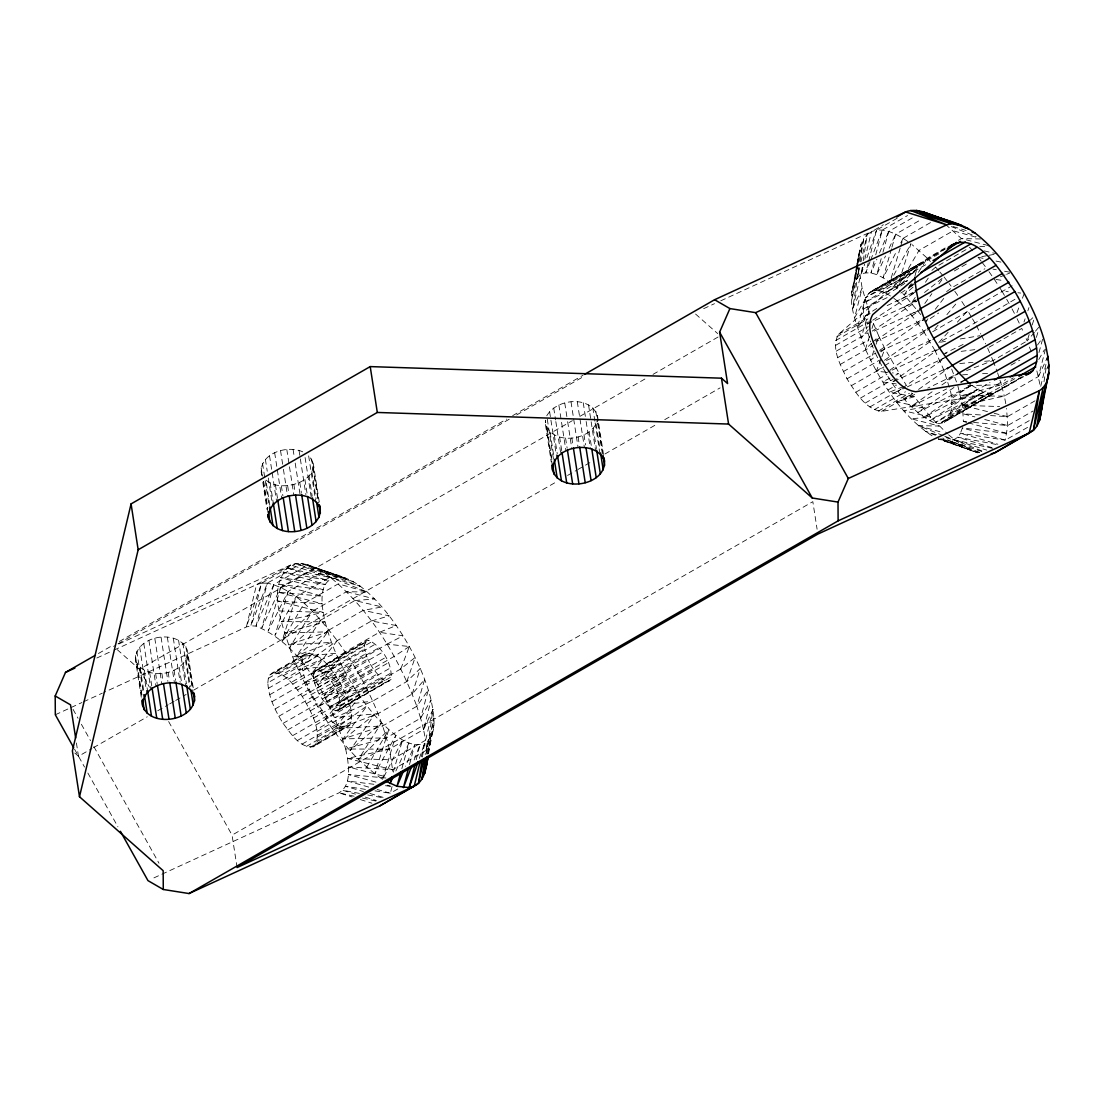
<?xml version="1.0" encoding="UTF-8"?>
<svg xmlns="http://www.w3.org/2000/svg" width="1104" height="1104" viewBox="0 0 1104 1104"><rect width="100%" height="100%" fill="white"/><g stroke="black" fill="none" stroke-linecap="round" stroke-linejoin="round"><path stroke-width="0.75" stroke-dasharray="5 3.75" d="M966.593 422.363L963.364 421.466L962.467 405.32L957.844 385.862M1022.359 376.602L992.662 393.659L881.627 411.35C864.846 409.253 855.421 391.658 846.989 378.81C840.986 365.631 830.374 348.422 838.557 334.25L919.963 263.511L945.217 249.007M875.431 353.321C888.154 379.196 904.217 405.899 929.83 420.693C951.786 432.52 954.822 402.891 949.675 388.76M940.166 438.799L977.771 452.819L938.441 438.95C945.99 442.442 956.575 441.572 960.452 433.223L1005.302 440.165L1007.704 425.551L1006.572 408.411M267.844 682.81L268.341 678.298L269.776 675.013L272.095 673.054L306.25 653.444C322.975 652.768 332.525 671.894 340.736 683.914C346.642 696.32 355.267 711.293 349.747 725.204L313.274 746.773C299.336 748.153 290.573 732.904 283.066 723.368C275.434 711.1 268.576 697.507 267.844 682.81L302.013 663.2L302.51 658.688L303.945 655.39L306.25 653.444M313.274 746.773L315.578 744.814C321.485 728.088 310.265 710.659 302.289 696.458C294.782 686.923 286.019 671.674 272.095 673.054M915.037 275.724L917.355 266.809L919.963 263.511L871.07 291.415C856.4 303.793 866.267 326.618 870.752 341.895M422.446 756.971L424.405 743.806C438.55 734.353 433.651 713.984 431.084 699.964C425.413 677.194 415.256 655.762 403.029 635.807C391.313 617.398 377.803 599.693 360.373 586.334C345.028 574.811 325.169 572.452 307.933 564.889C302.317 563.288 296.231 562.709 290.697 565.013L113.56 646.406M932.093 435.832C901.057 415.408 880.868 382.274 865.426 349.25C858.332 327.502 840.116 292.698 861.286 273.902L863.011 262.379M863.259 260.737L867.192 234.393L883.352 224.733M426.806 753.066L432.947 709.361L423.563 729.551L389.395 749.161L347.539 758.393C348.892 769.916 350.617 785.896 339.011 792.838L151.096 879.184M868.282 329.806L861.01 338.376L868.876 311.397L857.38 327.805L865.081 299.515L854.606 317.745L862.141 288.158L852.757 308.347L858.953 267.61L862.141 288.158L870.035 314.474M1043.998 381.736L1046.068 368.156M425.965 754.405L428.09 741.212L425.15 754.17M858.94 268.244L857.601 276.483L859.45 268.396M860.002 261.662L863.742 238.588L867.192 234.393L860.927 261.91M427.772 754.087L433.872 717.917L426.737 750.099L392.582 769.709L348.464 766.963L386.207 776.899M428.021 753.784L430.919 737.265L427.331 754.004M857.394 265.567L854.772 280.444L858.36 263.704M857.684 263.911L861.175 244.081L863.742 238.588L858.719 262.034M856.649 265.774L851.86 292.201L856.69 268.741M856.966 264.104L861.175 244.081L856.511 267.389L859.505 250.815L851.833 299.791L858.953 267.61M428.518 753.646L433.831 725.507L427.979 753.991M857.035 267.071L858.76 258.681L858.829 261.662M432.947 709.361L425.62 740.232L426.737 750.099M852.757 308.347L860.085 277.477M1045.943 364.403L1040.548 387.145L1035.552 365.12M421.273 756.833L424.405 743.806C407.362 748.457 392.914 733.194 381.487 722.747C362.236 702.613 347.263 678.656 335.906 653.278C327.64 634.966 304.055 568.105 347.249 578.758L307.933 564.889L273.778 584.513L256.031 626.092L250.829 625.816L246.358 626.989L103.859 692.456M945.134 247.972L927.319 258.212L896.959 288.034C887.188 280.154 874.741 269.583 861.286 273.902L863.245 265.76M864.818 259.247L871.47 231.55L876.521 230.101L897.317 218.164M313.219 674.503L315.523 670.031L366.763 640.596L369.122 640.389C382.591 647.289 392.817 664.346 391.009 679.54L338.169 710.562L335.809 710.783C322.547 704.393 314.488 688.786 313.219 674.503L364.458 645.067L366.763 640.596M338.169 710.562L339.756 708.975C341.564 693.767 331.352 676.711 317.883 669.811L315.523 670.031M392.03 786.517L390.374 793.238L373.759 790.671M301.53 563.523L336.237 576.785L295.762 563.564L261.593 583.174L250.829 625.816L267.361 583.133L301.53 563.523L341.44 577.047L307.933 564.889M416.208 759.731L419.934 744.965L413.2 762.353M868.255 262.904L865.771 272.743L870.049 261.676M868.669 261.262L876.521 230.101C888.83 229.108 900.008 235.925 909.627 242.825M347.539 758.393L391.451 759.842L425.62 740.232L423.563 729.551L431.084 699.964L420.624 718.193L386.455 737.817L345.676 748.995L347.539 758.393L392.582 769.709L392.651 772.69M987.5 411.599L962.467 405.32L1004.336 396.088L1038.491 376.478L1045.598 348.533M389.395 749.161C379.845 709.844 360.773 673.316 337.244 640.596C318.628 617.288 298.025 590.06 267.361 583.133L256.031 626.092C303.71 645.578 331.324 702.31 345.676 748.995L389.395 749.161L392.582 769.709M409.515 764.52L414.745 744.689L405.541 766.259M874.009 261.455L870.959 273.019L876.88 259.15M875.748 254.845L882.289 230.06L907.543 215.556M423.563 729.551L420.624 718.193L428.324 689.903L416.815 706.298L382.66 725.921L342.916 738.935L386.455 737.817M1038.974 352.535L1042.825 338.39M273.778 584.513L261.841 627.803L280.747 587.273L314.902 567.649L353.597 581.877L322.34 571.775L314.902 567.649M401.856 768.646L408.922 742.992L395.122 772.607M881.199 258.681L876.783 274.717L885.505 256.018M882.965 252.278L888.706 231.426L913.96 216.936M280.747 587.273L268.189 630.908L288.185 591.385L322.34 571.775L360.373 586.334L330.165 577.199L322.34 571.775M393.286 772.207L402.574 739.873L382.591 779.396C340.405 749.809 312.777 703.69 292.726 657.142C284.68 630.274 263.98 587.245 290.697 565.013L331.766 577.944L286.419 567.856L328.081 580.525L282.983 572.051L325.252 584.485L280.402 577.544L323.334 589.757L278.732 584.278L322.34 596.243L277.987 592.144L322.313 603.819L278.194 601.073L323.224 612.389L281.368 621.621L325.087 621.787L284.308 632.978L327.86 631.847L288.116 644.86L331.476 642.404L292.726 657.142L335.906 653.278L298.08 669.659L341.053 664.291L304.138 682.231L346.822 675.234L317.966 707.002L353.142 685.943L325.57 718.856L359.876 696.21L333.518 730.186L366.928 705.884L341.716 740.812L374.173 714.771L350.037 750.623L381.487 722.747L358.386 759.497L388.732 729.675L374.767 773.973L395.812 735.416L382.591 779.396M891.494 248.731L883.131 277.835L896.959 250.47M891.949 247.117L895.675 234.186L920.929 219.696M420.624 718.193L416.815 706.298L424.695 679.333L412.206 694.03L378.051 713.639L339.287 728.378L382.66 725.921M1036.38 337.369L1038.243 331.021M288.185 591.385L274.965 635.38L295.996 596.809L330.165 577.199C370.82 610.54 398.613 657.501 416.815 706.298M900.174 248.083L889.893 282.293L910.938 243.736L896.959 288.034L919.039 250.387L953.194 230.777L977.509 237.622M900.671 246.454L903.113 238.312L931.334 222.111M295.762 563.564L367.439 592.075L346.546 591.675L312.377 611.285L282.031 641.12L295.996 596.809M412.206 694.03L420.279 668.458L406.852 681.513L372.683 701.137L334.871 717.503L378.051 713.639M869.455 336.458L865.426 349.25L871.525 343.316M871.981 328.468L873.499 323.679L872.339 320.615M1029.149 334.553L1027.134 340.943L992.979 360.566L966.621 370.585M1032.185 324.976L1034.696 316.986M141.271 697.259L135.488 659.888C134.909 635.159 179.014 627.9 187.473 650.698L193.517 689.765M135.488 659.888C143.948 682.686 188.053 675.441 187.473 650.698M261.758 475.562C256.915 454.117 286.847 444.181 302.979 451.95M269.804 505.315L265.857 479.826C281.051 495.02 327.502 479.012 308.568 455.317L315.661 501.175M552.442 466.026L545.348 420.155C547.004 446.237 592.255 442.359 597.526 419.658M406.852 681.513L415.132 657.46L400.807 668.927L366.638 688.551L329.723 706.491L372.683 701.137M873.885 350.63L870.573 360.249L875.776 356.081M876.093 344.213L878.853 336.196L873.499 323.679M1023.988 322.023L1025.092 318.821M1027.852 310.79L1028.956 307.588M267.361 583.133L261.593 583.174L246.358 626.989L256.542 584.623L290.697 565.013M419.327 758.407L424.405 743.806M861.286 273.902L864.68 264.173M866.93 257.687L876.521 230.101M1029.245 420.638L1006.972 433.43L962.371 427.952L960.452 433.223L997.85 444.222M400.807 668.927L409.349 646.502L386.966 644.17L317.635 684.839L345.193 651.926L379.362 632.302L396.295 625.54L371.413 620.986L337.244 640.596L303.835 664.912L329.061 629.97L363.216 610.346L381.998 606.965L354.895 600.535L320.74 620.158L289.289 648.034L312.377 611.285M885.946 372.2L876.355 371.192L881.24 358.386M881.848 356.785L884.897 348.767L878.853 336.196L872.753 342.13M1016.95 312.653L1019.999 304.649M1022.442 298.232L1024.277 293.429L1017.888 292.767M870.67 260.089L882.289 230.06M879.502 252.995L888.706 231.426M889.134 248.221L895.675 234.186M1038.491 376.478L1047.158 357.834M900.809 242.866L903.113 238.312M1038.767 359.504L1044.412 349.692M282.031 641.12L304.097 603.474L338.266 583.85L367.439 592.075M366.666 767.308L388.732 729.675M911.324 283.645L904.217 294.947L920.777 314.585M918.431 272.343L927.319 258.212L912.097 244.688M320.74 620.158L296.59 656.011L329.061 629.97M915.244 297.418L911.518 302.924L915.423 299.805M925.456 282.251L929.168 276.731M546.756 415.794C556.595 398.806 589.412 395.163 597.416 415.311L603.474 454.379M1037.498 345.028L1042.3 338.183M924.821 303.448L931.886 293.664M938.938 283.88L943.989 276.897L948.088 282.21M337.244 640.596L310.886 674.572L345.193 651.926M927.926 318.78L925.814 321.499L938.69 312.998M935.309 309.272L944.803 297.031M938.069 325.183L932.563 331.766L1012.12 285.77M946.901 314.654L956.823 302.8M1034.42 332.387L1027.134 340.943L1024.457 334.691M1035.469 331.159L1039.623 326.26M366.638 688.551L323.941 695.548L352.811 663.794M948.115 332.304L938.869 342.475L974.915 322.975L1018.757 297.045M957.347 322.147L967.739 310.707L971.727 317.524M1030.322 320.132L1032.764 317.759M913.022 287.15L904.217 294.947L899.374 290.338M931.886 270.425L935.668 267.071L969.823 247.462L972.955 251.146M924.503 292.519L943.989 276.897M880.992 351.9L884.897 348.767L906.343 385.393M946.611 291.58L952.172 287.523L949.109 283.535M900.74 389.339L898.007 391.285L905.749 387.614M902.106 388.373L944.5 358.234M889.907 370.088L934.191 338.749M918.542 389.436L950.792 366.638M884.47 360.318L929.099 329.02M932.093 391.796L911.117 406.479L946.625 388.925M941.891 384.951L958.672 373.193L927.733 388.153M879.653 350.41L924.641 319.249L876.01 341.343M953.966 387.463L917.631 412.496L971.479 385.186L983.098 392.155L992.662 393.659L944.155 422.252L1023.67 376.602M960.949 382.646L963.751 380.728M875.555 340.584L920.929 309.672M971.479 385.186L923.91 417.271L977.482 389.326L929.83 420.693L983.098 392.155L935.267 422.694L988.19 393.604L940.07 423.218L992.662 393.659M872.27 331.062L916.61 301.42M871.318 321.126L865.55 324.907L918.045 300.467M872.753 320.188L916.044 291.842L886.981 305.67M409.349 646.502L394.142 656.438L359.987 676.048L323.941 695.548M876.355 371.192L883.255 366.694M884.649 365.783L891.549 361.27M876.783 308.444L864.046 316.586L870.173 313.674M900.823 293.057L914.954 284.004L907.391 287.702M904.852 283.383L863.521 309.161L890.762 295.844M919.963 263.511L867.799 293.83L917.355 266.809L865.426 297.652L915.63 271.391L863.99 302.813L907.35 280.94M98.408 653.513L113.367 644.929M119.342 641.493L506.708 419.078M512.684 415.642L582.981 375.291M118.031 643.839L509.192 419.244M516.658 414.952L583.85 376.381M117.259 649.676L139.421 669.272L572.383 420.665M579.848 416.387L647.027 377.803M653.002 374.38L720.181 335.809M958.507 240.299L961.474 238.588L982.367 239.002M944.693 249.131L871.07 291.415L875.155 290.449L939.946 253.258M875.155 290.449L879.957 290.973L928.561 263.083M74.824 753.038L78.481 756.268L91.949 748.54M93.44 747.684L147.287 716.772M157.748 710.755L168.222 704.752M169.712 703.883L174.197 701.316M175.702 700.447L186.162 694.444M193.642 690.152L557.078 481.468M567.553 475.465L576.523 470.304M578.013 469.448L584.002 466.012M585.493 465.157L591.482 461.72M604.937 453.992L657.28 423.936M664.76 419.644L720.098 387.877M879.957 290.973L885.394 292.974L908.951 279.45M908.978 286.253L913.394 283.714M838.557 334.25L868.268 317.193M893.826 298.301L897.593 301.171L913.795 291.87M836.708 336.83L867.896 318.918M954.38 270.922L967.753 263.249M835.687 340.598L868.351 321.83M835.535 345.414L868.213 326.66M897.593 301.171L904.107 307.188L915.892 300.426M269.776 675.013L303.945 655.39M275.2 672.515L309.368 652.906M836.252 351.141L867.44 333.229M268.341 678.298L302.51 658.688M278.981 673.412L313.136 653.803M953.663 286.667L984.851 268.769M904.107 307.188L910.703 314.309L918.059 310.086M283.286 675.717L317.441 656.107M837.826 357.558L869.014 339.646M268.3 688.358L302.468 668.748L302.013 663.2M287.951 679.333L322.106 659.723M840.199 364.472L872.878 345.704M910.703 314.309L917.217 322.382L921.633 319.843M269.693 694.747L303.848 675.124L302.468 668.748M313.922 671.618L365.176 642.197M292.795 684.121L369.122 640.389M320.864 670.984L372.103 641.562M843.29 371.634L875.969 352.866M271.97 701.702L306.125 682.093L303.848 675.124M313.439 678.449L364.679 649.028L364.458 645.067M324.245 673.481L375.484 644.06M297.638 689.903L331.807 670.294M917.217 322.382L923.524 331.228L926.463 329.544M314.571 683.197L365.81 653.775L364.679 649.028M846.989 378.81L879.667 360.056M327.805 677.125L379.045 647.703M275.034 708.989L309.203 689.365L306.125 682.093M302.289 696.458L336.458 676.849M316.531 688.441L367.77 659.019L365.81 653.775M331.297 681.651L382.536 652.229M851.184 385.765L883.862 367.011M278.788 716.289L312.956 696.679L309.203 689.365M319.208 693.809L370.447 664.387L367.77 659.019M334.484 686.785L385.724 657.363M306.581 703.524L340.736 683.914M855.724 392.265L886.912 374.353M322.396 698.929L373.635 669.507L380.687 677.69L384.068 680.188L389.408 681.14M337.162 692.153L388.401 662.731M283.066 723.368L317.234 703.745C324.742 713.281 333.505 728.543 347.429 727.15M949.274 387.256L943.92 370.185L934.936 350.423L937.876 348.726M310.321 710.838L344.489 691.228M325.887 703.469L377.126 674.047M339.121 697.397L390.374 667.961M860.471 398.089L893.15 379.321M287.73 729.91L321.885 710.3M329.447 707.112L380.687 677.69M340.253 702.144L391.492 672.722M313.398 718.124L347.553 698.501M865.246 403.043L896.434 385.13M939.794 360.346L944.21 357.806M332.828 709.61L384.068 680.188M340.474 706.091L391.713 676.669M292.574 735.692L326.729 716.082M335.809 710.783L387.049 681.361M339.756 708.975L391.009 679.54M315.675 725.08L349.83 705.47M869.897 406.948L901.099 389.036M297.418 740.494L331.573 720.871M874.271 409.694L905.473 391.782M943.92 370.185L949.813 366.804M317.069 731.455L351.224 711.845M989.101 347.208L1002.473 339.521M1003.95 338.68L1021.78 328.44L1023.794 333.132M878.232 411.171L909.42 393.259M302.082 744.11L336.237 724.486M881.627 411.35L912.815 393.438L904.521 399.358L916.9 393.383M317.524 737.017L351.679 717.393M306.388 746.401L340.543 726.791M317.014 741.515L351.182 721.906M947.246 379.735L956.078 374.656M310.169 747.311L344.324 727.688M315.578 744.814L349.747 725.204M951.179 397.081L971.796 385.241M1010.96 365.162L1019.861 360.056M951.703 404.506L989.984 382.522M951.234 410.854L1005.716 379.583M1005.799 403.719L1004.336 396.088L960.618 395.922L1001.383 384.73L1013.265 377.913M949.799 416.015L1016.066 377.968M947.425 419.837L1022.525 376.712M237.084 867.551L232.061 835.121L812.834 501.658L817.098 529.23M990.536 415.573L1007.51 416.636L1035.731 400.421M973.59 422.418L1007.704 425.551L1032.958 411.061M397.799 788.974L390.374 793.238L377.154 789.484M1027.576 427.372L1005.302 440.165L962.371 427.952M310.79 694.733L346.822 675.234M889.962 378.092L882.662 381.901L896.2 383.902M895.813 375.056L898.725 373.538L892.336 372.862M386.966 644.17L403.029 635.807L379.362 632.302M960.508 382.053L965.144 379.762M963.116 344.448L944.651 353.418L949.606 352.797M907.295 386.883L952.2 365.645M945.866 357.254L891.701 382.439L939.821 348.229L891.935 370.185M703.648 308.665L714.523 303.669M720.746 300.812L871.47 231.55M96.821 658.025L112.484 650.822M114.043 650.104L256.542 584.623L261.593 583.174M874.216 331.076L919.37 310.376M55.324 714.771L81.944 702.53M83.504 701.813L102.299 693.174M885.753 373.028L890.39 370.903M886.443 360.442L932.659 339.439M880.04 351.238L927.567 329.71M1000.445 276.773L1005.068 274.924M1006.613 274.303L1009.691 273.074M903.265 386.635L889.41 392.168L914.291 396.722L930.796 417.174L947.439 433.858M371.413 620.986L389.243 615.866L363.216 610.346M981.221 261.262L978.158 257.273L987.542 255.59M989.101 255.3L995.366 254.168M940.511 342.199L945.438 341.398M960.218 338.969L979.924 335.74M961.17 351.348L976.046 349.499M959.762 363.533L973.052 362.347M984.671 361.312L992.979 360.566L997.009 371.303M979.731 246.689L989.626 245.916M354.895 600.535L374.684 598.989L346.546 591.675M962.564 374.822L969.229 374.449M982.574 373.69L987.583 373.414M967.891 385.6L1001.383 384.73L1004.336 396.088M943.106 435.556L918.266 425.633L939.159 426.034L911.007 418.72L930.796 417.174L903.707 410.743L922.475 407.348L896.462 401.842L914.291 396.722L911.642 392.941M962.467 405.32L999.631 406.548M279.326 610.94L323.224 612.389M980.366 414.938L963.392 413.876L974.887 416.912M963.364 421.466L966.773 421.783M385.958 778.003L348.422 774.553L377.499 782.529M999.368 287.137L1001.908 291.097L1008.297 291.76M373.87 784.282L347.443 781.025L368.902 787.138M385.434 785.703L390.388 786.31M995.987 279.478L1004.433 280.733M365.452 789.388L345.511 786.296L363.409 791.554M992.979 269.128L996.291 269.735M1004.585 271.239L1011.223 272.453M996.043 444.401L957.623 437.184L992.869 447.907M359.393 793.403L342.682 790.257L355.502 794.162M367.742 794.963L382.784 797.792M978.158 257.273L984.658 258.653M996.043 261.068L1002.542 262.448M992.565 448.362L953.939 439.765L986.783 450.115M354.122 796.205L339.011 792.838L352.148 796.978M362.512 798.068L375.953 801.062M984.175 250.87L996.926 253.892M994.166 413.282L1007.51 416.636M987.97 245.488L961.474 238.588L946.252 225.064M984.727 419.506L1007.704 425.551M968.208 422.804L1006.972 433.43M387.187 785.179L390.416 786.076M918.266 425.633L942.568 432.478M369.909 793.472L384.537 797.778M953.042 226.527L967.352 230.846M936.454 434.741L925.331 431.374L936.427 435.625M946.004 437.626L955.54 440.51L970.802 450.059L938.441 438.95M365.12 797.088L376.34 800.497M360.359 799.572L371.855 803.188M941.477 438.868L963.35 445.933L942.761 438.053M981.842 451.495L949.454 440.924L979.441 452.378M979.386 452.557L944.265 440.662L977.771 452.819M951.303 226.596L976.157 236.518M944.665 436.177L982.118 451.012M885.394 292.974L891.314 296.396M948.598 434.797L955.54 440.51M695.561 314.033L717.724 333.629M927.319 258.212L930.451 261.538M935.668 267.071L938.786 270.756M939.821 271.984L942.954 275.669M982.243 262.586L986.341 267.913M988.991 271.681L992.524 276.718M954.822 291.304L960.121 298.839M994.29 279.229L998.513 285.826M961.819 301.489L966.041 308.071M923.524 331.228L934.936 350.423M370.447 664.387L373.635 669.507M312.956 696.679L317.234 703.745M1001.908 291.097L1005.882 297.901M1006.682 299.267L1011.292 307.519M972.527 318.877L974.915 322.975M139.421 669.272L149.44 687.199M168.636 721.561L232.061 835.121M73.03 709.32L78.039 718.29M81.379 724.265L90.556 740.701M93.895 746.677L158.99 863.231M74.52 749.133L84.539 767.059M87.865 773.035L117.921 826.827M1012.037 308.913L1015.735 315.854M976.391 325.749L980.835 334.084M1017.074 318.656L1019.765 324.245M981.566 335.464L985.596 343.855M987.611 348.05L990.964 355.874M991.64 357.434L992.979 360.566M871.304 343.482L874.851 351.914M951.689 369.081L956.809 382.84M261.22 472.167L262.835 476.252M1029.439 347.084L1031.177 351.693M997.588 372.848L999.493 378.782M999.962 380.273L1001.383 384.73M598.051 423.067L602.522 451.936M595.815 411.226L597.388 421.424M597.65 423.122L602.646 455.4M596.105 424.033L600.052 449.507M592.779 407.652L594.89 421.245M595.153 422.942L599.886 453.509M593.248 428.159L596.408 448.541M588.515 404.782L590.888 420.072M591.151 421.769L595.622 450.653M589.136 431.802L591.496 447.092M583.257 402.794L585.893 419.782M586.155 421.48L590.364 448.666M583.988 434.755L585.562 444.953M577.309 401.801L584.416 447.672M578.11 436.853L579.421 445.34M571.016 401.856L578.123 447.727M571.844 437.957L573.155 446.444M564.751 402.974L567.387 419.962M567.649 421.659L571.858 448.831M565.552 438.012L567.139 448.21M558.872 405.058L565.979 450.929M559.604 437.018L561.715 450.611M553.725 408.025L555.574 419.906M555.836 421.604L560.832 453.882M554.346 435.031L557.244 453.716M549.613 411.668L550.661 418.457M550.924 420.155L556.72 457.525M550.082 432.175L554.029 457.649M547.294 419.189L553.863 461.651M547.06 428.587L552.055 460.865M545.445 424.502L551.227 461.872M313.205 462.976L319.249 502.044M313.301 467.323L318.297 499.601M311.59 458.891L318.435 503.051M311.88 471.684L316.089 498.87M309.037 475.81L312.184 496.207M305.09 457.539L311.397 498.304M304.911 479.467L307.285 494.758M299.032 450.46L300.095 457.249M300.357 458.947L305.877 494.62M299.764 482.42L301.351 492.605M293.084 449.466L294.147 456.256M295.196 463.059L300.191 495.323M293.885 484.504L295.21 493.005M286.805 449.521L293.899 495.392M287.62 485.622L288.944 494.109M280.54 450.625L283.162 467.613M283.424 469.324L287.633 496.496M281.341 485.677L282.914 495.875M274.661 452.723L281.755 498.594M275.393 484.684L277.49 498.277M269.514 455.676L276.607 501.547M270.135 482.696L273.281 503.079M265.388 459.333L267.237 471.215M268.286 478.018L272.495 505.19M262.545 463.445L269.638 509.317M263.621 481.344L267.83 508.53M261.124 467.82L262.172 474.61M263.235 481.413L267.968 511.98M262.807 482.365L267.016 509.537M187.57 655.045L192.827 689.02M185.858 646.613L192.952 692.484M186.148 659.419L190.357 686.591M182.836 643.039L189.929 688.896M183.305 663.545L186.452 683.928M178.558 640.168L185.665 686.039M179.179 667.189L181.553 682.479M173.3 638.181L180.145 682.341M174.032 670.142L175.605 680.34M167.353 637.187L174.46 683.059M168.153 672.239L169.478 680.726M161.074 637.243L167.905 681.416M161.888 673.343L163.213 681.83M154.808 638.36L161.902 684.218M155.609 673.399L157.182 683.597M148.93 640.444L156.023 686.315M149.661 672.405L151.759 685.998M143.782 643.397L150.875 689.269M144.389 670.418L147.55 690.8M139.656 647.054L146.763 692.912M140.125 667.547L144.072 693.036M136.813 651.181L143.906 697.038M137.103 663.973L142.099 696.251M135.392 655.541L142.223 699.701M76.424 742.992L78.481 756.268M597.416 415.311L597.485 418.209"/><path stroke-width="1.5" d="M1026.623 374.905C1037.401 370.875 1037.967 357.751 1036.587 348.05C1033.565 327.929 1024.995 309.092 1014.88 291.608C1001.701 274.04 977.937 229.811 950.585 245.75M426.944 759.014C426.503 769.102 424.102 781.163 414.235 786.158L380.066 805.768L189.032 893.55L163.282 889.479L147.964 880.619L120.419 831.312M380.066 805.768L418.513 783.316L421.7 761.912M420.1 761.719L414.235 786.158L237.084 867.551L817.857 534.088L994.994 452.695L1029.163 433.085L1033.441 430.243L1039.347 390.719C1053.478 381.28 1048.579 360.911 1046.026 346.877C1040.341 324.107 1030.184 302.689 1017.971 282.734C1006.255 264.325 992.731 246.62 975.301 233.261C959.969 221.738 940.097 219.379 922.861 211.816C917.245 210.215 911.159 209.636 905.639 211.94L714.592 299.722L584.471 374.422M1047.365 359.669L1047.875 356.275L1047.103 359.531M425.164 759.345L421.963 779.12L426.613 757.358M1048.248 368.129L1048.8 364.844L1048.082 368.06M427.441 757.096L424.529 773.628L427.524 758.641M428.035 756.958L426.199 766.894L428.104 756.93M1043.252 399.234C1040.741 409.736 1041.983 422.156 1033.441 430.243L994.994 452.695L991.213 453.785M1044.977 390.857L1048.772 372.434L1039.457 420.555L1045.861 384.178L1036.891 426.047L1043.032 388.139L1033.441 430.243M418.513 783.316L424.033 759.028M896.724 217.046L905.639 211.94L946.694 224.871L910.69 210.491L951.179 223.698L916.458 210.45L956.368 223.974L922.861 211.816L962.191 225.685L951.179 223.698L946.694 224.871L755.66 312.653L729.91 308.582L719.615 332.152L727.577 383.571L721.478 378.189L370.213 366.597L131.072 503.907L72.381 750.886L79.488 796.743L163.171 870.697L163.282 889.479M79.488 796.743L138.166 549.764L131.072 503.907M414.966 764.644L409.17 787.607L396.998 786.283L385.558 781.052M408.632 767.818L403.402 787.649L411.364 767.101M400.973 771.848L396.998 786.283L403.567 770.882M391.892 777.05L390.029 783.523L392.941 777.285M141.809 700.654C143.644 730.6 200.514 722.195 194.042 693.16M267.803 514.63C271.777 542.809 326.122 533.674 319.774 505.439M551.752 465.281C553.601 495.213 610.457 486.809 603.998 457.774M418.209 761.65L409.17 787.607L414.235 786.158M73.678 747.643L55.324 714.771L55.2 695.975L65.495 672.405L95.413 655.238M838.115 520.867L838.005 502.085L848.3 478.501L1039.347 390.719L1029.163 433.085L838.115 520.867L189.032 893.55M956.478 242.369L872.726 314.626C864.542 328.813 875.141 346.007 881.158 359.2C889.589 372.048 899.015 389.643 915.782 391.727L1029.563 373.221M138.166 549.764L377.306 412.454L728.585 424.06L812.254 498.001L838.005 502.085M948.184 247.31L954.118 243.901M947.301 249.021L960.563 241.417M932.977 260.544L965.365 241.942M920.722 272.688L970.789 243.929M914.871 282.872L976.723 247.351M915.271 291.028L983.002 252.126M917.355 299.57L989.515 258.143M919.535 309.23L996.112 265.277M923.11 319.001L1002.625 273.35M927.94 328.688L1008.932 282.196M933.887 338.114L1014.88 291.608M939.352 347.884L1020.344 301.378M945.673 356.965L1025.188 311.3M951.289 365.962L1029.328 321.154M957.554 373.814L1032.654 330.689M964.399 380.314L1035.083 339.728M976.212 382.715L1036.587 348.05M994.4 379.983L1037.111 355.46M1010.132 377.044L1036.642 361.822M1019.006 376.271L1035.207 366.97M1025.464 375.029L1032.833 370.792M65.495 672.405L74.893 668.099M963.847 227.272L968.539 228.79L929.83 214.576L934.301 217.046M972.127 232.047L975.301 233.261M714.592 299.722L729.91 308.582M55.2 695.975L70.518 704.835L75.652 738.024M970.209 384.109C940.415 356.744 917.189 318.187 914.83 277.159M755.66 312.653L848.3 478.501M719.615 332.152L812.254 498.001M604.523 461.182C596.063 438.371 551.972 445.63 552.552 470.373M320.298 508.834C311.852 486.036 267.748 493.295 268.327 518.038M194.566 696.569C186.121 673.757 142.016 681.016 142.595 705.76M721.478 378.189L728.585 424.06M603.046 455.331L604.619 465.529M600.576 452.902L603.198 469.89M596.671 450.239L600.355 474.016M591.758 448.79L596.229 477.659M586.086 448.348L591.082 480.626M579.683 447.037L585.217 482.71M573.418 448.155L578.951 483.828M567.401 449.908L572.659 483.883M561.977 452.309L566.711 482.89M557.506 455.414L561.453 480.902M554.291 459.347L557.175 478.032M552.58 464.26L554.153 474.458M370.213 366.597L377.306 412.454M319.084 504.694L320.408 513.194M316.613 502.265L318.987 517.555M312.46 497.904L316.13 521.681M307.547 496.455L312.018 525.325M301.613 494.316L306.871 528.278M295.472 494.702L300.992 530.375M289.207 495.806L294.727 531.479M283.176 497.573L288.434 531.548M277.753 499.974L282.486 530.555M273.281 503.079L277.228 528.568M270.066 507.012L272.964 525.697M268.355 511.925L269.942 522.123M193.352 692.415L194.663 700.916M190.882 689.986L193.255 705.277M186.714 685.625L190.399 709.403M181.815 684.176L186.286 713.046M175.881 682.037L181.139 716.013M169.74 682.424L175.26 718.097M163.475 683.528L168.995 719.201M157.444 685.294L162.702 719.27M152.021 687.695L156.754 718.276M147.55 690.8L151.496 716.289M144.334 694.733L147.232 713.419M142.623 699.646L144.196 709.844"/></g></svg>
